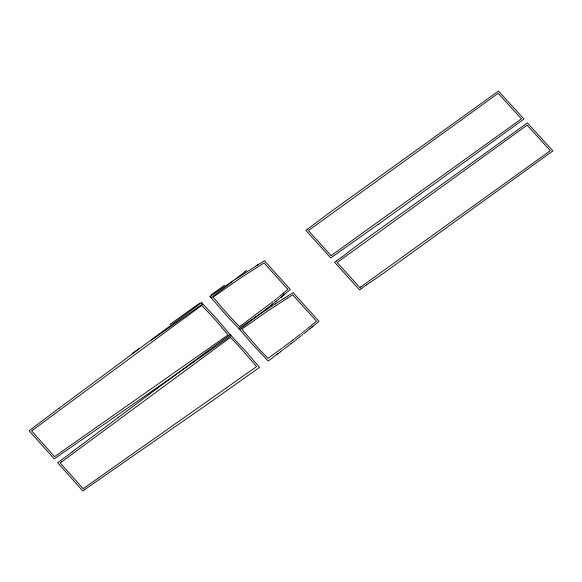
<?xml version="1.0" encoding="UTF-8"?>
<svg xmlns="http://www.w3.org/2000/svg" width="582" height="582" viewBox="0 0 582 582"><rect width="100%" height="100%" fill="white"/><g stroke="black" fill="none" stroke-linecap="round" stroke-linejoin="round"><path stroke-width="0.87" d="M59.102 408.193L201.474 302.647L206.508 307.907A463.898 409.219 -8.5 0 1 216.708 318.827L231.039 335.676L176.761 374.008L54.199 458.885L29.1 430.716L59.175 408.164M84.23 489.913L210.291 402.271L259.507 367.395L245.32 350.713L230.137 334.723L205.926 352.277M245.32 271.496L232.509 281.244L257.266 265.203M232.538 281.179L210.044 296.471L224.47 313.211A466.342 411.372 -8.5 0 0 238.183 327.71L239.777 329.339L267.211 308.315M307.34 229.286L328.932 213.092L498.476 91.054L523.989 119.07L378.591 224.165M360.971 288.89L365.751 285.398M232.756 281.368L211.346 297.657L209.753 296.027M336.425 261.027L334.621 262.293L359.552 289.916L361.029 288.868M378.518 224.121L330.743 257.95L305.856 230.356L307.325 229.323M283.616 292.942L287.864 289.378L264.053 262.955L241.013 277.658L213.07 297.155L225.911 312.185A464.523 409.772 -8.5 0 0 239.566 326.626L271.372 302.866M284.052 294.739L284.423 294.441M284.671 294.23L290.323 289.487L264.454 260.78L257.44 265.094M282.983 293.474L283.565 292.979M282.961 295.649L284.001 294.783M284.809 294.114L283.514 295.198M282.787 293.634L280.99 295.118M282.874 295.721L282.306 296.194M281.295 297.031L282.095 296.369M282.699 295.874L283.441 295.256M280.517 297.671L280.917 297.344M280.67 295.387L279.309 296.507M312.483 326.677L313.072 326.196M313.269 326.036L318.972 321.322L293.146 292.673L284.125 298.282M280.648 297.562L281.535 296.835M311.275 327.666L312.425 326.728M312.236 326.88L312.869 326.364M310.781 328.073L311.952 327.113M278.589 297.089L277.323 298.122M309.682 326.822L316.499 321.206L292.739 294.848L287.806 297.911M310.453 328.343L309.078 329.456M246.644 270.426L244.855 271.859M275.723 301.571L279.644 298.384M309.253 327.171L307.74 328.394M309.864 328.823L310.562 328.248M306.918 331.209L305.07 332.686M275.519 299.577L276.45 298.821M272.092 304.473L276.13 301.243M306.052 329.754L307.165 328.859M307.252 330.94L308.511 329.921M270.557 305.688L272.58 304.088M273.889 300.879L274.922 300.05M266.621 308.78L271.081 305.274M305.186 330.445L304.066 331.333M273.009 301.571L271.852 302.487M302.429 332.635L303.477 331.805M303.629 333.835L304.67 333.006M300.865 333.864L301.549 333.326M302.065 335.079L302.749 334.541M300.152 334.417L294.798 338.549M301.352 335.647L296.02 339.823M292.986 339.932L294.201 339.008M294.216 341.219L295.423 340.281M292.673 340.172L282.91 347.476M293.903 341.467L291 343.7M291.007 343.7L284.227 348.894M257.608 315.742L257.972 315.466M72.343 451.792L57.676 462.777L82.775 490.946L84.215 489.949M79.705 446.27L118.175 417.505M72.343 451.792L79.705 446.278M118.175 417.505L148.73 394.72M255.36 317.466L255.745 317.175M224.441 285.245L211.135 294.95M148.723 394.712L157.402 388.259M157.395 388.259L205.926 352.277M282.139 348.051L268.04 358.345A457.474 403.552 -8.5 0 1 257.819 347.687L241.806 329.172L267.24 311.334L287.69 297.984M283.463 349.484L280.313 351.877M366.434 284.94L383.356 273.402L532.668 165.499M280.32 351.877L278.269 353.427M365.758 285.406L366.427 284.933M276.603 354.7L277.447 354.067M277.439 354.06L277.861 353.747M277.854 353.747L278.276 353.434M276.61 354.707L268.251 361.058L253.09 345.097L238.896 328.408L250.209 320.697M504.659 139.28L527.379 122.904L552.9 150.905L532.668 165.499M504.659 139.28L357.704 245.015L342.507 256.597M199.684 303.215L169.929 324.4M342.522 256.604L336.367 261.027M250.216 320.704L251.482 319.831M251.489 319.838L255.578 317.059M150.869 340.499L202.601 303.993L201.161 302.233M255.578 317.059L265.763 310.199M139.258 348.567L131.939 353.645M265.77 310.199L275.221 303.964M275.221 303.964L283.398 298.741M283.521 298.661L284.009 298.355M256.255 265.829L256.771 265.508M257.135 265.283L257.972 264.766M33.101 429.792L31.617 430.898L54.555 456.637L228.115 334.897L215.275 319.867A464.523 409.772 -8.5 0 0 201.619 305.426L33.101 429.792M61.677 461.853L60.186 462.966L83.124 488.698L256.589 366.616L240.57 348.109A457.474 403.552 -8.5 0 0 230.356 337.444L61.677 461.853M331.354 255.44L331.049 255.665L308.416 230.574L498.177 93.331L521.421 118.859L331.354 255.44M360.775 286.955L359.858 287.632L337.182 262.511L527.081 125.181L550.332 150.694L360.775 286.955"/></g></svg>
